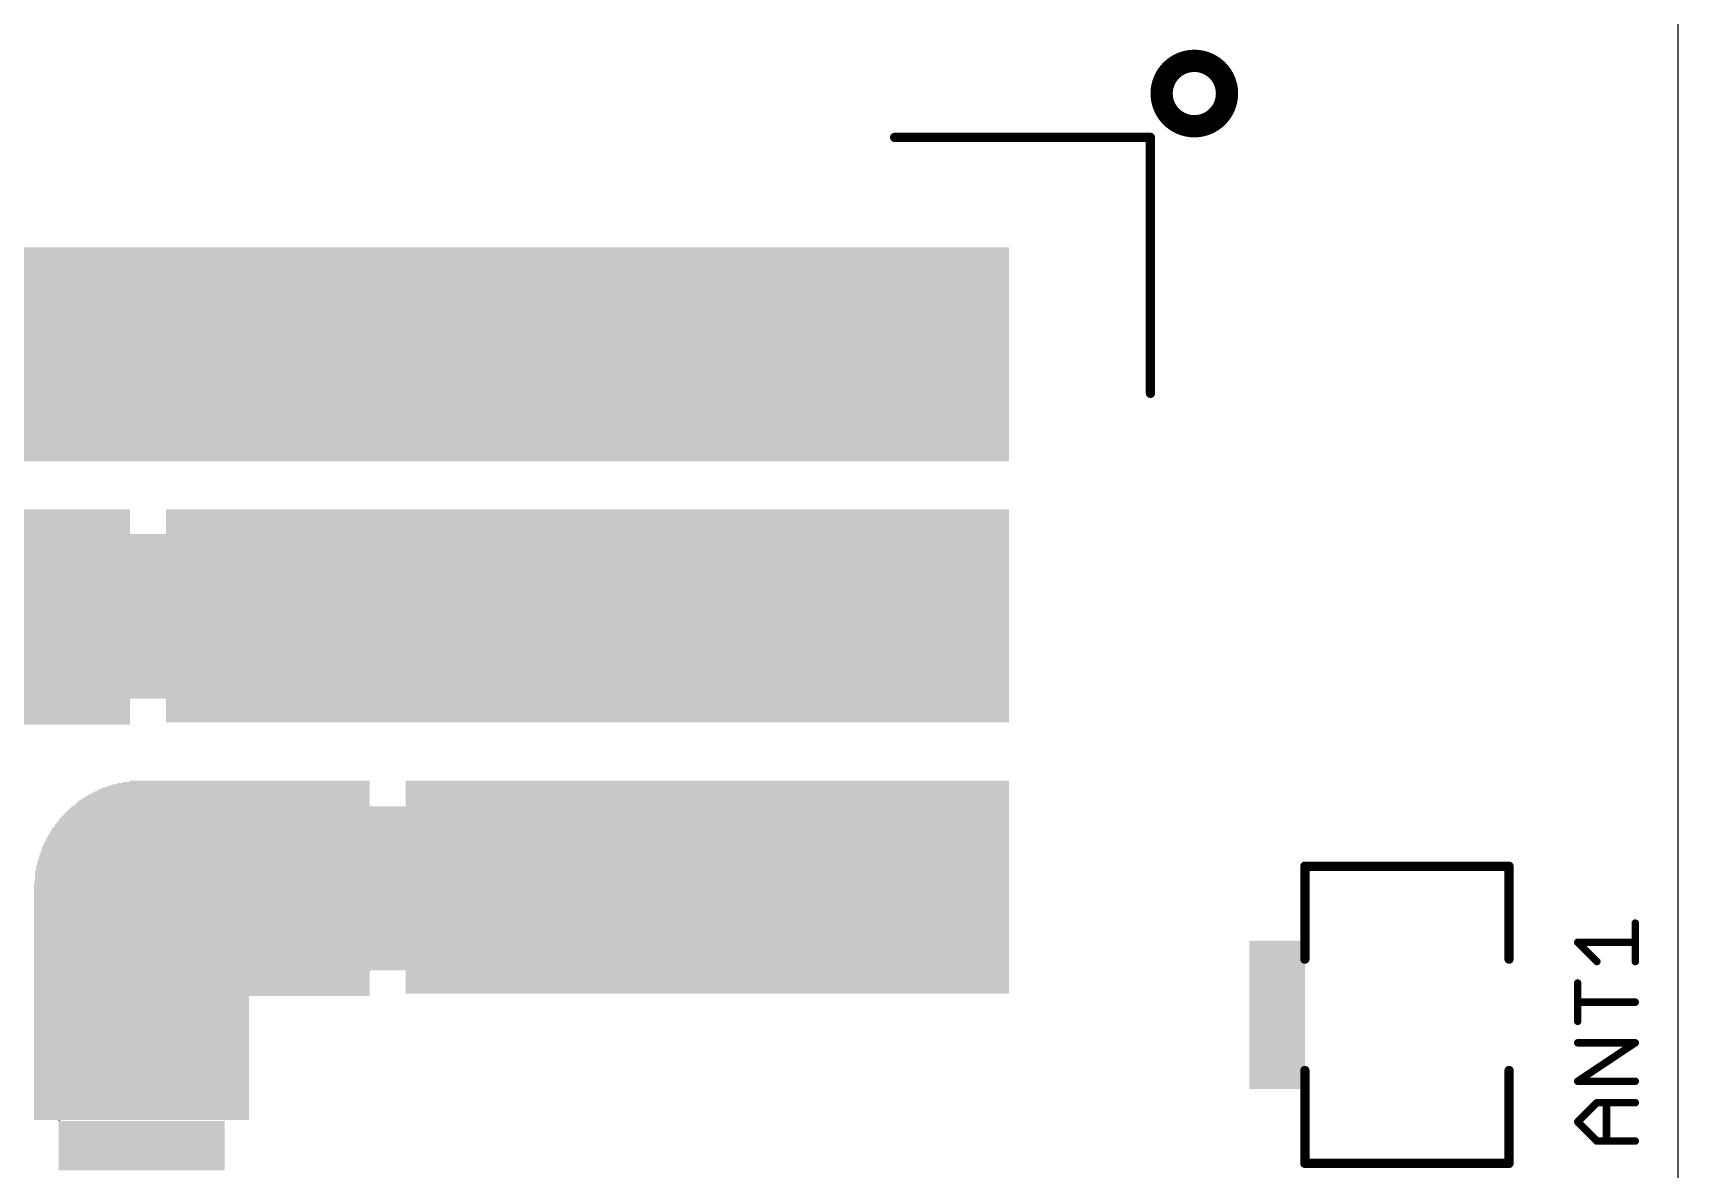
# Model space of a CAD drawing. Extents: x 0 to 59, y 0 to 59.
# Drawn here: x 36.49 to 59, y 14.63 to 30.17 of the extents above; entities that cross this region are included whole.
import ezdxf

# ---------------------------------------------------------------- set-up
doc = ezdxf.new("R2010")
doc.units = 0
doc.layers.add('20', color=214, linetype='CONTINUOUS')
doc.layers.add('21', color=251, linetype='CONTINUOUS')

# ---------------------------------------------------------------- blocks, each defined once
blk = doc.blocks.new('RECT')
blk.add_solid([(-0.5, -0.5), (0.5, -0.5), (-0.5, 0.5), (0.5, 0.5)])

msp = doc.modelspace()

# ---------------------------------------------------------------- linework, layer by layer
at = {"layer": '20'}
msp.add_line((59, 8), (59, 51), dxfattribs=at)
at = {"layer": '21'}
for points, const_width in [([(52.38, 28.8928, 1), (52.38, 29.7872, 1), (52.38, 28.8928)], 0.3048), ([(48.28, 28.7718, 1), (48.28, 28.7083)], 0.0635), ([(51.8118, 28.74, 1), (51.7482, 28.74)], 0.0635), ([(51.78, 28.7083, 1), (51.78, 28.7718)], 0.0635), ([(51.7482, 25.24, 1), (51.8118, 25.24)], 0.0635), ([(53.9248, 18.772, 1), (53.8612, 18.772)], 0.0635), ([(53.893, 18.8038, 1), (53.893, 18.7403)], 0.0635), ([(56.7188, 18.772, 1), (56.6553, 18.772)], 0.0635), ([(56.687, 18.7403, 1), (56.687, 18.8038)], 0.0635), ([(58.4396, 17.9939, 1), (58.3888, 17.9939)], 0.0508), ([(57.6261, 17.7566, 1), (57.6261, 17.7058)], 0.0508), ([(57.6441, 17.7492, 1), (57.6082, 17.7133)], 0.0508), ([(58.4142, 17.7058, 1), (58.4142, 17.7566)], 0.0508), ([(53.8612, 17.502, 1), (53.9248, 17.502)], 0.0635), ([(56.6553, 17.502, 1), (56.7188, 17.502)], 0.0635), ([(57.8709, 17.4506, 1), (57.9068, 17.4865)], 0.0508), ([(58.3888, 17.4685, 1), (58.4396, 17.4685)], 0.0508), ([(57.6515, 17.1753, 1), (57.6007, 17.1753)], 0.0508), ([(57.6261, 16.938, 1), (57.6261, 16.8872)], 0.0508), ([(58.4142, 16.8872, 1), (58.4142, 16.938)], 0.0508), ([(57.6007, 16.65, 1), (57.6515, 16.65)], 0.0508), ([(57.6261, 16.3822, 1), (57.6261, 16.3314)], 0.0508), ([(58.4283, 16.3356, 1), (58.4001, 16.3779)], 0.0508), ([(58.4142, 16.3314, 1), (58.4142, 16.3822)], 0.0508), ([(53.9248, 15.978, 1), (53.8612, 15.978)], 0.0635), ([(56.7188, 15.978, 1), (56.6553, 15.978)], 0.0635), ([(57.6261, 15.8568, 1), (57.6261, 15.806)], 0.0508), ([(57.612, 15.8525, 1), (57.6402, 15.8102)], 0.0508), ([(58.4142, 15.806, 1), (58.4142, 15.8568)], 0.0508), ([(57.8888, 15.5636, 1), (57.8888, 15.5128)], 0.0508), ([(57.9068, 15.5202, 1), (57.8709, 15.5561)], 0.0508), ([(58.0456, 15.5382, 1), (57.9948, 15.5382)], 0.0508), ([(58.4142, 15.5128, 1), (58.4142, 15.5636)], 0.0508), ([(57.6441, 15.2935, 1), (57.6082, 15.2575)], 0.0508), ([(57.6082, 15.2935, 1), (57.6441, 15.2575)], 0.0508), ([(57.8888, 15.0382, 1), (57.8888, 14.9874)], 0.0508), ([(57.8709, 14.9948, 1), (57.9068, 15.0308)], 0.0508), ([(57.9948, 15.0128, 1), (58.0456, 15.0128)], 0.0508), ([(58.4142, 14.9874, 1), (58.4142, 15.0382)], 0.0508), ([(53.893, 14.7398, 1), (53.893, 14.6762)], 0.0635), ([(53.8612, 14.708, 1), (53.9248, 14.708)], 0.0635), ([(56.6553, 14.708, 1), (56.7188, 14.708)], 0.0635), ([(56.687, 14.6762, 1), (56.687, 14.7398)], 0.0635)]:
    msp.add_lwpolyline(points, format="xyb", dxfattribs=dict(at, const_width=const_width))
for points, const_width in [([(51.78, 28.74), (48.28, 28.74)], 0.127), ([(51.78, 28.74), (51.78, 25.24)], 0.127), ([(53.893, 18.772), (56.687, 18.772)], 0.127), ([(53.893, 18.772), (53.893, 17.502)], 0.127), ([(56.687, 18.772), (56.687, 17.502)], 0.127), ([(58.4142, 17.4685), (58.4142, 17.9939)], 0.1016), ([(57.8888, 17.4685), (57.6261, 17.7312)], 0.1016), ([(57.6261, 17.7312), (58.4142, 17.7312)], 0.1016), ([(57.6261, 16.65), (57.6261, 17.1753)], 0.1016), ([(58.4142, 16.9126), (57.6261, 16.9126)], 0.1016), ([(57.6261, 15.8314), (58.4142, 16.3568)], 0.1016), ([(58.4142, 16.3568), (57.6261, 16.3568)], 0.1016), ([(53.893, 14.708), (53.893, 15.978)], 0.127), ([(56.687, 15.978), (56.687, 14.708)], 0.127), ([(58.4142, 15.8314), (57.6261, 15.8314)], 0.1016), ([(57.6261, 15.2755), (57.8888, 15.5382)], 0.1016), ([(57.8888, 15.5382), (58.4142, 15.5382)], 0.1016), ([(58.0202, 15.0128), (58.0202, 15.5382)], 0.1016), ([(57.8888, 15.0128), (57.6261, 15.2755)], 0.1016), ([(58.4142, 15.0128), (57.8888, 15.0128)], 0.1016), ([(56.687, 14.708), (53.893, 14.708)], 0.127)]:
    msp.add_lwpolyline(points, dxfattribs=dict(at, const_width=const_width))

# ---------------------------------------------------------------- block references
for p, xscale, yscale in [((42.406, 27.23), 14.88, 0.016), ((42.406, 27.214), 14.88, 0.016), ((42.406, 27.198), 14.88, 0.016), ((42.406, 27.182), 14.88, 0.016), ((42.406, 27.166), 14.88, 0.016), ((42.406, 27.15), 14.88, 0.016), ((42.406, 27.134), 14.88, 0.016), ((42.406, 27.118), 14.88, 0.016), ((42.406, 27.102), 14.88, 0.016), ((42.406, 27.086), 14.88, 0.016), ((42.406, 27.07), 14.88, 0.016), ((42.406, 27.054), 14.88, 0.016), ((42.406, 27.038), 14.88, 0.016), ((42.406, 27.022), 14.88, 0.016), ((40.07, 26.782), 19.552, 0.016), ((40.078, 26.798), 19.536, 0.016), ((40.086, 26.814), 19.52, 0.016), ((40.094, 26.83), 19.504, 0.016), ((40.102, 26.846), 19.488, 0.016), ((40.11, 26.862), 19.472, 0.016), ((40.118, 26.878), 19.456, 0.016), ((42.406, 27.006), 14.88, 0.016), ((42.406, 26.99), 14.88, 0.016), ((42.406, 26.974), 14.88, 0.016), ((42.406, 26.958), 14.88, 0.016), ((42.406, 26.942), 14.88, 0.016), ((42.406, 26.926), 14.88, 0.016), ((42.406, 26.91), 14.88, 0.016), ((42.406, 26.894), 14.88, 0.016), ((39.982, 26.574), 19.728, 0.016), ((39.982, 26.558), 19.728, 0.016), ((39.99, 26.59), 19.712, 0.016), ((39.998, 26.622), 19.696, 0.016), ((39.998, 26.606), 19.696, 0.016), ((40.006, 26.638), 19.68, 0.016), ((40.014, 26.654), 19.664, 0.016), ((40.022, 26.686), 19.648, 0.016), ((40.022, 26.67), 19.648, 0.016), ((40.03, 26.702), 19.632, 0.016), ((40.038, 26.718), 19.616, 0.016), ((40.046, 26.734), 19.6, 0.016), ((40.054, 26.75), 19.584, 0.016), ((40.062, 26.766), 19.568, 0.016), ((39.918, 26.334), 19.856, 0.016), ((39.926, 26.366), 19.84, 0.016), ((39.926, 26.35), 19.84, 0.016), ((39.934, 26.398), 19.824, 0.016), ((39.934, 26.382), 19.824, 0.016), ((39.942, 26.43), 19.808, 0.016), ((39.942, 26.414), 19.808, 0.016), ((39.95, 26.462), 19.792, 0.016), ((39.95, 26.446), 19.792, 0.016), ((39.958, 26.494), 19.776, 0.016), ((39.958, 26.478), 19.776, 0.016), ((39.966, 26.526), 19.76, 0.016), ((39.966, 26.51), 19.76, 0.016), ((39.974, 26.542), 19.744, 0.016), ((39.886, 26.158), 19.92, 0.016), ((39.886, 26.142), 19.92, 0.016), ((39.886, 26.126), 19.92, 0.016), ((39.886, 26.11), 19.92, 0.016), ((39.894, 26.206), 19.904, 0.016), ((39.894, 26.19), 19.904, 0.016), ((39.894, 26.174), 19.904, 0.016), ((39.902, 26.254), 19.888, 0.016), ((39.902, 26.238), 19.888, 0.016), ((39.902, 26.222), 19.888, 0.016), ((39.91, 26.302), 19.872, 0.016), ((39.91, 26.286), 19.872, 0.016), ((39.91, 26.27), 19.872, 0.016), ((39.918, 26.318), 19.856, 0.016), ((39.862, 25.918), 19.968, 0.016), ((39.862, 25.902), 19.968, 0.016), ((39.862, 25.886), 19.968, 0.016), ((39.87, 26.03), 19.952, 0.016), ((39.87, 26.014), 19.952, 0.016), ((39.87, 25.998), 19.952, 0.016), ((39.87, 25.982), 19.952, 0.016), ((39.87, 25.966), 19.952, 0.016), ((39.87, 25.95), 19.952, 0.016), ((39.87, 25.934), 19.952, 0.016), ((39.878, 26.094), 19.936, 0.016), ((39.878, 26.078), 19.936, 0.016), ((39.878, 26.062), 19.936, 0.016), ((39.878, 26.046), 19.936, 0.016), ((39.862, 25.87), 19.968, 0.016), ((39.862, 25.854), 19.968, 0.016), ((39.862, 25.838), 19.968, 0.016), ((39.862, 25.822), 19.968, 0.016), ((39.862, 25.806), 19.968, 0.016), ((39.862, 25.79), 19.968, 0.016), ((39.862, 25.774), 19.968, 0.016), ((39.862, 25.758), 19.968, 0.016), ((39.862, 25.742), 19.968, 0.016), ((39.862, 25.726), 19.968, 0.016), ((39.862, 25.71), 19.968, 0.016), ((39.862, 25.694), 19.968, 0.016), ((39.862, 25.678), 19.968, 0.016), ((39.862, 25.662), 19.968, 0.016), ((39.862, 25.646), 19.968, 0.016), ((39.862, 25.63), 19.968, 0.016), ((39.862, 25.614), 19.968, 0.016), ((39.862, 25.598), 19.968, 0.016), ((39.862, 25.582), 19.968, 0.016), ((39.862, 25.566), 19.968, 0.016), ((39.862, 25.55), 19.968, 0.016), ((39.862, 25.534), 19.968, 0.016), ((39.862, 25.518), 19.968, 0.016), ((39.862, 25.502), 19.968, 0.016), ((39.862, 25.486), 19.968, 0.016), ((39.862, 25.47), 19.968, 0.016), ((39.862, 25.454), 19.968, 0.016), ((39.862, 25.438), 19.968, 0.016), ((39.862, 25.422), 19.968, 0.016), ((39.862, 25.406), 19.968, 0.016), ((39.862, 25.39), 19.968, 0.016), ((39.862, 25.374), 19.968, 0.016), ((39.862, 25.358), 19.968, 0.016), ((39.862, 25.342), 19.968, 0.016), ((39.862, 25.326), 19.968, 0.016), ((39.862, 25.31), 19.968, 0.016), ((39.862, 25.294), 19.968, 0.016), ((39.862, 25.278), 19.968, 0.016), ((39.862, 25.262), 19.968, 0.016), ((39.862, 25.246), 19.968, 0.016), ((39.862, 25.23), 19.968, 0.016), ((39.862, 25.214), 19.968, 0.016), ((39.862, 25.198), 19.968, 0.016), ((39.862, 25.182), 19.968, 0.016), ((39.862, 25.166), 19.968, 0.016), ((39.862, 25.15), 19.968, 0.016), ((39.862, 25.134), 19.968, 0.016), ((39.862, 25.118), 19.968, 0.016), ((39.862, 25.102), 19.968, 0.016), ((39.862, 25.086), 19.968, 0.016), ((39.862, 25.07), 19.968, 0.016), ((39.862, 25.054), 19.968, 0.016), ((39.862, 25.038), 19.968, 0.016), ((39.862, 25.022), 19.968, 0.016), ((39.862, 25.006), 19.968, 0.016), ((39.862, 24.99), 19.968, 0.016), ((39.862, 24.974), 19.968, 0.016), ((39.862, 24.958), 19.968, 0.016), ((39.862, 24.942), 19.968, 0.016), ((39.862, 24.926), 19.968, 0.016), ((39.862, 24.91), 19.968, 0.016), ((39.862, 24.894), 19.968, 0.016), ((39.862, 24.878), 19.968, 0.016), ((39.862, 24.862), 19.968, 0.016), ((39.862, 24.846), 19.968, 0.016), ((39.862, 24.83), 19.968, 0.016), ((39.862, 24.814), 19.968, 0.016), ((39.862, 24.798), 19.968, 0.016), ((39.862, 24.782), 19.968, 0.016), ((39.862, 24.766), 19.968, 0.016), ((39.862, 24.75), 19.968, 0.016), ((39.862, 24.734), 19.968, 0.016), ((39.862, 24.718), 19.968, 0.016), ((39.862, 24.702), 19.968, 0.016), ((39.862, 24.686), 19.968, 0.016), ((39.862, 24.67), 19.968, 0.016), ((39.862, 24.654), 19.968, 0.016), ((39.862, 24.638), 19.968, 0.016), ((42.406, 24.622), 14.88, 0.016), ((42.406, 24.606), 14.88, 0.016), ((42.406, 24.59), 14.88, 0.016), ((42.406, 24.574), 14.88, 0.016), ((42.406, 24.558), 14.88, 0.016), ((42.406, 24.542), 14.88, 0.016), ((42.406, 24.526), 14.88, 0.016), ((42.406, 24.51), 14.88, 0.016), ((42.406, 24.494), 14.88, 0.016), ((42.406, 24.478), 14.88, 0.016), ((42.406, 24.462), 14.88, 0.016), ((42.406, 24.446), 14.88, 0.016), ((42.406, 24.43), 14.88, 0.016), ((42.406, 24.414), 14.88, 0.016), ((42.406, 24.398), 14.88, 0.016), ((42.406, 24.382), 14.88, 0.016), ((42.406, 24.366), 14.88, 0.016), ((42.406, 24.35), 14.88, 0.016), ((42.406, 24.334), 14.88, 0.016), ((42.406, 24.318), 14.88, 0.016), ((36.174, 23.646), 3.28, 0.016), ((44.078, 23.646), 11.536, 0.016), ((35.846, 23.406), 3.936, 0.016), ((35.854, 23.422), 3.92, 0.016), ((35.87, 23.438), 3.888, 0.016), ((35.886, 23.454), 3.856, 0.016), ((35.894, 23.47), 3.84, 0.016), ((35.91, 23.486), 3.808, 0.016), ((35.926, 23.502), 3.776, 0.016), ((35.942, 23.518), 3.744, 0.016), ((35.958, 23.534), 3.712, 0.016), ((35.982, 23.55), 3.664, 0.016), ((35.998, 23.566), 3.632, 0.016), ((36.022, 23.582), 3.584, 0.016), ((36.054, 23.598), 3.52, 0.016), ((36.078, 23.614), 3.472, 0.016), ((36.118, 23.63), 3.392, 0.016), ((44.078, 23.63), 11.536, 0.016), ((44.078, 23.614), 11.536, 0.016), ((44.078, 23.598), 11.536, 0.016), ((44.078, 23.582), 11.536, 0.016), ((44.078, 23.566), 11.536, 0.016), ((44.078, 23.55), 11.536, 0.016), ((44.078, 23.534), 11.536, 0.016), ((44.078, 23.518), 11.536, 0.016), ((44.078, 23.502), 11.536, 0.016), ((44.078, 23.486), 11.536, 0.016), ((44.078, 23.47), 11.536, 0.016), ((44.078, 23.454), 11.536, 0.016), ((44.078, 23.438), 11.536, 0.016), ((44.078, 23.422), 11.536, 0.016), ((44.078, 23.406), 11.536, 0.016), ((41.726, 23.182), 16.24, 0.016), ((41.734, 23.198), 16.224, 0.016), ((41.742, 23.214), 16.208, 0.016), ((41.75, 23.23), 16.192, 0.016), ((41.758, 23.246), 16.176, 0.016), ((41.766, 23.262), 16.16, 0.016), ((41.774, 23.278), 16.144, 0.016), ((41.79, 23.294), 16.112, 0.016), ((41.798, 23.31), 16.096, 0.016), ((35.79, 23.326), 4.048, 0.016), ((35.798, 23.342), 4.032, 0.016), ((35.814, 23.358), 4, 0.016), ((35.822, 23.374), 3.984, 0.016), ((35.83, 23.39), 3.968, 0.016), ((44.078, 23.39), 11.536, 0.016), ((44.078, 23.374), 11.536, 0.016), ((44.078, 23.358), 11.536, 0.016), ((44.078, 23.342), 11.536, 0.016), ((44.078, 23.326), 11.536, 0.016), ((41.646, 22.974), 16.4, 0.016), ((41.646, 22.958), 16.4, 0.016), ((41.654, 22.99), 16.384, 0.016), ((41.662, 23.022), 16.368, 0.016), ((41.662, 23.006), 16.368, 0.016), ((41.67, 23.038), 16.352, 0.016), ((41.678, 23.07), 16.336, 0.016), ((41.678, 23.054), 16.336, 0.016), ((41.686, 23.086), 16.32, 0.016), ((41.694, 23.102), 16.304, 0.016), ((41.702, 23.118), 16.288, 0.016), ((41.71, 23.134), 16.272, 0.016), ((41.718, 23.166), 16.256, 0.016), ((41.718, 23.15), 16.256, 0.016), ((41.59, 22.766), 16.512, 0.016), ((41.59, 22.75), 16.512, 0.016), ((41.59, 22.734), 16.512, 0.016), ((41.598, 22.798), 16.496, 0.016), ((41.598, 22.782), 16.496, 0.016), ((41.606, 22.83), 16.48, 0.016), ((41.606, 22.814), 16.48, 0.016), ((41.614, 22.862), 16.464, 0.016), ((41.614, 22.846), 16.464, 0.016), ((41.622, 22.894), 16.448, 0.016), ((41.622, 22.878), 16.448, 0.016), ((41.63, 22.926), 16.432, 0.016), ((41.63, 22.91), 16.432, 0.016), ((41.638, 22.942), 16.416, 0.016), ((41.55, 22.526), 16.592, 0.016), ((41.55, 22.51), 16.592, 0.016), ((41.558, 22.59), 16.576, 0.016), ((41.558, 22.574), 16.576, 0.016), ((41.558, 22.558), 16.576, 0.016), ((41.558, 22.542), 16.576, 0.016), ((41.566, 22.638), 16.56, 0.016), ((41.566, 22.622), 16.56, 0.016), ((41.566, 22.606), 16.56, 0.016), ((41.574, 22.686), 16.544, 0.016), ((41.574, 22.67), 16.544, 0.016), ((41.574, 22.654), 16.544, 0.016), ((41.582, 22.718), 16.528, 0.016), ((41.582, 22.702), 16.528, 0.016), ((41.534, 22.35), 16.624, 0.016), ((41.534, 22.334), 16.624, 0.016), ((41.534, 22.318), 16.624, 0.016), ((41.534, 22.302), 16.624, 0.016), ((41.534, 22.286), 16.624, 0.016), ((41.542, 22.462), 16.608, 0.016), ((41.542, 22.446), 16.608, 0.016), ((41.542, 22.43), 16.608, 0.016), ((41.542, 22.414), 16.608, 0.016), ((41.542, 22.398), 16.608, 0.016), ((41.542, 22.382), 16.608, 0.016), ((41.542, 22.366), 16.608, 0.016), ((41.55, 22.494), 16.592, 0.016), ((41.55, 22.478), 16.592, 0.016), ((41.534, 22.27), 16.624, 0.016), ((41.534, 22.254), 16.624, 0.016), ((41.534, 22.238), 16.624, 0.016), ((41.534, 22.222), 16.624, 0.016), ((41.534, 22.206), 16.624, 0.016), ((41.534, 22.19), 16.624, 0.016), ((41.534, 22.174), 16.624, 0.016), ((41.534, 22.158), 16.624, 0.016), ((41.534, 22.142), 16.624, 0.016), ((41.534, 22.126), 16.624, 0.016), ((41.534, 22.11), 16.624, 0.016), ((41.534, 22.094), 16.624, 0.016), ((41.534, 22.078), 16.624, 0.016), ((41.534, 22.062), 16.624, 0.016), ((41.534, 22.046), 16.624, 0.016), ((41.534, 22.03), 16.624, 0.016), ((41.534, 22.014), 16.624, 0.016), ((41.534, 21.998), 16.624, 0.016), ((41.534, 21.982), 16.624, 0.016), ((41.534, 21.966), 16.624, 0.016), ((41.534, 21.95), 16.624, 0.016), ((41.534, 21.934), 16.624, 0.016), ((41.534, 21.918), 16.624, 0.016), ((41.534, 21.902), 16.624, 0.016), ((41.534, 21.886), 16.624, 0.016), ((41.534, 21.87), 16.624, 0.016), ((41.534, 21.854), 16.624, 0.016), ((41.534, 21.838), 16.624, 0.016), ((41.534, 21.822), 16.624, 0.016), ((41.534, 21.806), 16.624, 0.016), ((41.534, 21.79), 16.624, 0.016), ((41.534, 21.774), 16.624, 0.016), ((41.534, 21.758), 16.624, 0.016), ((41.534, 21.742), 16.624, 0.016), ((41.534, 21.726), 16.624, 0.016), ((41.534, 21.71), 16.624, 0.016), ((41.534, 21.694), 16.624, 0.016), ((41.534, 21.678), 16.624, 0.016), ((41.534, 21.662), 16.624, 0.016), ((41.534, 21.646), 16.624, 0.016), ((41.534, 21.63), 16.624, 0.016), ((41.534, 21.614), 16.624, 0.016), ((41.534, 21.598), 16.624, 0.016), ((41.534, 21.582), 16.624, 0.016), ((41.534, 21.566), 16.624, 0.016), ((41.534, 21.55), 16.624, 0.016), ((41.534, 21.534), 16.624, 0.016), ((41.534, 21.518), 16.624, 0.016), ((41.534, 21.502), 16.624, 0.016), ((41.534, 21.486), 16.624, 0.016), ((41.534, 21.47), 16.624, 0.016), ((41.534, 21.454), 16.624, 0.016), ((41.534, 21.438), 16.624, 0.016), ((41.534, 21.422), 16.624, 0.016), ((41.534, 21.406), 16.624, 0.016), ((41.534, 21.39), 16.624, 0.016), ((41.534, 21.374), 16.624, 0.016), ((41.534, 21.358), 16.624, 0.016), ((41.534, 21.342), 16.624, 0.016), ((41.534, 21.326), 16.624, 0.016), ((41.534, 21.31), 16.624, 0.016), ((41.534, 21.294), 16.624, 0.016), ((41.534, 21.278), 16.624, 0.016), ((41.534, 21.262), 16.624, 0.016), ((41.534, 21.246), 16.624, 0.016), ((41.534, 21.23), 16.624, 0.016), ((41.534, 21.214), 16.624, 0.016), ((41.534, 21.198), 16.624, 0.016), ((41.534, 21.182), 16.624, 0.016), ((41.534, 21.166), 16.624, 0.016), ((41.534, 21.15), 16.624, 0.016), ((41.534, 21.134), 16.624, 0.016), ((41.534, 21.118), 16.624, 0.016), ((41.534, 21.102), 16.624, 0.016), ((41.534, 21.086), 16.624, 0.016), ((41.534, 21.07), 16.624, 0.016), ((35.518, 21.054), 4.592, 0.016), ((35.518, 21.038), 4.592, 0.016), ((35.518, 21.022), 4.592, 0.016), ((35.518, 21.006), 4.592, 0.016), ((35.518, 20.99), 4.592, 0.016), ((35.518, 20.974), 4.592, 0.016), ((35.518, 20.958), 4.592, 0.016), ((35.518, 20.942), 4.592, 0.016), ((44.078, 21.054), 11.536, 0.016), ((44.078, 21.038), 11.536, 0.016), ((44.078, 21.022), 11.536, 0.016), ((44.078, 21.006), 11.536, 0.016), ((44.078, 20.99), 11.536, 0.016), ((44.078, 20.974), 11.536, 0.016), ((44.078, 20.958), 11.536, 0.016), ((44.078, 20.942), 11.536, 0.016), ((35.518, 20.926), 4.592, 0.016), ((35.518, 20.91), 4.592, 0.016), ((35.518, 20.894), 4.592, 0.016), ((35.518, 20.878), 4.592, 0.016), ((35.518, 20.862), 4.592, 0.016), ((35.518, 20.846), 4.592, 0.016), ((35.518, 20.83), 4.592, 0.016), ((35.518, 20.814), 4.592, 0.016), ((35.518, 20.798), 4.592, 0.016), ((35.518, 20.782), 4.592, 0.016), ((35.518, 20.766), 4.592, 0.016), ((35.518, 20.75), 4.592, 0.016), ((35.518, 20.734), 4.592, 0.016), ((35.518, 20.718), 4.592, 0.016), ((44.078, 20.926), 11.536, 0.016), ((44.078, 20.91), 11.536, 0.016), ((44.078, 20.894), 11.536, 0.016), ((44.078, 20.878), 11.536, 0.016), ((44.078, 20.862), 11.536, 0.016), ((44.078, 20.846), 11.536, 0.016), ((44.078, 20.83), 11.536, 0.016), ((44.078, 20.814), 11.536, 0.016), ((44.078, 20.798), 11.536, 0.016), ((44.078, 20.782), 11.536, 0.016), ((44.078, 20.766), 11.536, 0.016), ((44.078, 20.75), 11.536, 0.016), ((39.23, 19.806), 3.728, 0.016), ((39.246, 19.822), 3.696, 0.016), ((39.262, 19.838), 3.664, 0.016), ((39.286, 19.854), 3.616, 0.016), ((39.31, 19.87), 3.568, 0.016), ((39.334, 19.886), 3.52, 0.016), ((39.366, 19.902), 3.456, 0.016), ((39.406, 19.918), 3.376, 0.016), ((39.454, 19.934), 3.28, 0.016), ((45.718, 19.934), 8.256, 0.016), ((45.718, 19.918), 8.256, 0.016), ((45.718, 19.902), 8.256, 0.016), ((45.718, 19.886), 8.256, 0.016), ((45.718, 19.87), 8.256, 0.016), ((45.718, 19.854), 8.256, 0.016), ((45.718, 19.838), 8.256, 0.016), ((45.718, 19.822), 8.256, 0.016), ((45.718, 19.806), 8.256, 0.016), ((43.43, 19.582), 12.832, 0.016), ((39.07, 19.598), 4.08, 0.016), ((39.078, 19.614), 4.032, 0.016), ((39.086, 19.63), 4.016, 0.016), ((39.094, 19.646), 4, 0.016), ((39.102, 19.662), 3.984, 0.016), ((39.118, 19.678), 3.952, 0.016), ((39.126, 19.694), 3.936, 0.016), ((39.142, 19.71), 3.904, 0.016), ((39.15, 19.726), 3.888, 0.016), ((39.166, 19.742), 3.856, 0.016), ((39.182, 19.758), 3.824, 0.016), ((39.198, 19.774), 3.792, 0.016), ((39.214, 19.79), 3.76, 0.016), ((45.718, 19.79), 8.256, 0.016), ((45.718, 19.774), 8.256, 0.016), ((45.718, 19.758), 8.256, 0.016), ((45.718, 19.742), 8.256, 0.016), ((45.718, 19.726), 8.256, 0.016), ((45.718, 19.71), 8.256, 0.016), ((45.718, 19.694), 8.256, 0.016), ((45.718, 19.678), 8.256, 0.016), ((45.718, 19.662), 8.256, 0.016), ((45.718, 19.646), 8.256, 0.016), ((45.718, 19.63), 8.256, 0.016), ((45.718, 19.614), 8.256, 0.016), ((45.718, 19.598), 8.256, 0.016), ((43.326, 19.358), 13.04, 0.016), ((43.334, 19.374), 13.024, 0.016), ((43.342, 19.406), 13.008, 0.016), ((43.342, 19.39), 13.008, 0.016), ((43.35, 19.422), 12.992, 0.016), ((43.358, 19.438), 12.976, 0.016), ((43.366, 19.454), 12.96, 0.016), ((43.374, 19.47), 12.944, 0.016), ((43.382, 19.486), 12.928, 0.016), ((43.39, 19.502), 12.912, 0.016), ((43.398, 19.518), 12.896, 0.016), ((43.406, 19.534), 12.88, 0.016), ((43.414, 19.55), 12.864, 0.016), ((43.422, 19.566), 12.848, 0.016), ((43.254, 19.134), 13.184, 0.016), ((43.262, 19.166), 13.168, 0.016), ((43.262, 19.15), 13.168, 0.016), ((43.27, 19.198), 13.152, 0.016), ((43.27, 19.182), 13.152, 0.016), ((43.278, 19.214), 13.136, 0.016), ((43.286, 19.246), 13.12, 0.016), ((43.286, 19.23), 13.12, 0.016), ((43.294, 19.278), 13.104, 0.016), ((43.294, 19.262), 13.104, 0.016), ((43.302, 19.294), 13.088, 0.016), ((43.31, 19.31), 13.072, 0.016), ((43.318, 19.342), 13.056, 0.016), ((43.318, 19.326), 13.056, 0.016), ((43.214, 18.942), 13.264, 0.016), ((43.214, 18.926), 13.264, 0.016), ((43.214, 18.91), 13.264, 0.016), ((43.222, 18.99), 13.248, 0.016), ((43.222, 18.974), 13.248, 0.016), ((43.222, 18.958), 13.248, 0.016), ((43.23, 19.038), 13.232, 0.016), ((43.23, 19.022), 13.232, 0.016), ((43.23, 19.006), 13.232, 0.016), ((43.238, 19.07), 13.216, 0.016), ((43.238, 19.054), 13.216, 0.016), ((43.246, 19.102), 13.2, 0.016), ((43.246, 19.086), 13.2, 0.016), ((43.254, 19.118), 13.184, 0.016), ((43.182, 18.702), 13.328, 0.016), ((43.182, 18.686), 13.328, 0.016), ((43.19, 18.782), 13.312, 0.016), ((43.19, 18.766), 13.312, 0.016), ((43.19, 18.75), 13.312, 0.016), ((43.19, 18.734), 13.312, 0.016), ((43.19, 18.718), 13.312, 0.016), ((43.198, 18.846), 13.296, 0.016), ((43.198, 18.83), 13.296, 0.016), ((43.198, 18.814), 13.296, 0.016), ((43.198, 18.798), 13.296, 0.016), ((43.206, 18.894), 13.28, 0.016), ((43.206, 18.878), 13.28, 0.016), ((43.206, 18.862), 13.28, 0.016), ((43.174, 18.558), 13.344, 0.016), ((43.174, 18.542), 13.344, 0.016), ((43.174, 18.526), 13.344, 0.016), ((43.174, 18.51), 13.344, 0.016), ((43.174, 18.494), 13.344, 0.016), ((43.174, 18.478), 13.344, 0.016), ((43.174, 18.462), 13.344, 0.016), ((43.182, 18.67), 13.328, 0.016), ((43.182, 18.654), 13.328, 0.016), ((43.182, 18.638), 13.328, 0.016), ((43.182, 18.622), 13.328, 0.016), ((43.182, 18.606), 13.328, 0.016), ((43.182, 18.59), 13.328, 0.016), ((43.182, 18.574), 13.328, 0.016), ((43.174, 18.446), 13.344, 0.016), ((43.174, 18.43), 13.344, 0.016), ((43.174, 18.414), 13.344, 0.016), ((43.174, 18.398), 13.344, 0.016), ((43.174, 18.382), 13.344, 0.016), ((43.174, 18.366), 13.344, 0.016), ((43.174, 18.35), 13.344, 0.016), ((43.174, 18.334), 13.344, 0.016), ((43.174, 18.318), 13.344, 0.016), ((43.174, 18.302), 13.344, 0.016), ((43.174, 18.286), 13.344, 0.016), ((43.174, 18.27), 13.344, 0.016), ((43.174, 18.254), 13.344, 0.016), ((43.174, 18.238), 13.344, 0.016), ((43.174, 18.222), 13.344, 0.016), ((43.174, 18.206), 13.344, 0.016), ((43.174, 18.19), 13.344, 0.016), ((43.174, 18.174), 13.344, 0.016), ((43.174, 18.158), 13.344, 0.016), ((43.174, 18.142), 13.344, 0.016), ((43.174, 18.126), 13.344, 0.016), ((43.174, 18.11), 13.344, 0.016), ((43.174, 18.094), 13.344, 0.016), ((43.174, 18.078), 13.344, 0.016), ((43.174, 18.062), 13.344, 0.016), ((43.174, 18.046), 13.344, 0.016), ((43.174, 18.03), 13.344, 0.016), ((43.174, 18.014), 13.344, 0.016), ((43.174, 17.998), 13.344, 0.016), ((43.174, 17.982), 13.344, 0.016), ((43.174, 17.966), 13.344, 0.016), ((43.174, 17.95), 13.344, 0.016), ((43.174, 17.934), 13.344, 0.016), ((43.174, 17.918), 13.344, 0.016), ((43.174, 17.902), 13.344, 0.016), ((43.174, 17.886), 13.344, 0.016), ((43.174, 17.87), 13.344, 0.016), ((43.174, 17.854), 13.344, 0.016), ((43.174, 17.838), 13.344, 0.016), ((43.174, 17.822), 13.344, 0.016), ((43.174, 17.806), 13.344, 0.016), ((43.174, 17.79), 13.344, 0.016), ((43.174, 17.774), 13.344, 0.016), ((43.174, 17.758), 13.344, 0.016), ((43.174, 17.742), 13.344, 0.016), ((43.174, 17.726), 13.344, 0.016), ((43.174, 17.71), 13.344, 0.016), ((43.174, 17.694), 13.344, 0.016), ((43.174, 17.678), 13.344, 0.016), ((43.174, 17.662), 13.344, 0.016), ((43.174, 17.646), 13.344, 0.016), ((43.174, 17.63), 13.344, 0.016), ((43.174, 17.614), 13.344, 0.016), ((43.174, 17.598), 13.344, 0.016), ((43.174, 17.582), 13.344, 0.016), ((43.174, 17.566), 13.344, 0.016), ((53.512, 16.74), 0.762, 2.032), ((43.174, 17.55), 13.344, 0.016), ((43.174, 17.534), 13.344, 0.016), ((43.174, 17.518), 13.344, 0.016), ((43.174, 17.502), 13.344, 0.016), ((43.174, 17.486), 13.344, 0.016), ((43.174, 17.47), 13.344, 0.016), ((43.174, 17.454), 13.344, 0.016), ((43.174, 17.438), 13.344, 0.016), ((43.174, 17.422), 13.344, 0.016), ((43.174, 17.406), 13.344, 0.016), ((43.174, 17.39), 13.344, 0.016), ((43.174, 17.374), 13.344, 0.016), ((43.174, 17.358), 13.344, 0.016), ((38.806, 17.342), 4.608, 0.016), ((45.718, 17.342), 8.256, 0.016), ((38.798, 17.326), 4.592, 0.016), ((38.798, 17.31), 4.592, 0.016), ((38.798, 17.294), 4.592, 0.016), ((38.798, 17.278), 4.592, 0.016), ((38.798, 17.262), 4.592, 0.016), ((38.798, 17.246), 4.592, 0.016), ((38.798, 17.23), 4.592, 0.016), ((38.798, 17.214), 4.592, 0.016), ((38.798, 17.198), 4.592, 0.016), ((38.798, 17.182), 4.592, 0.016), ((38.798, 17.166), 4.592, 0.016), ((38.798, 17.15), 4.592, 0.016), ((38.798, 17.134), 4.592, 0.016), ((38.798, 17.118), 4.592, 0.016), ((38.798, 17.102), 4.592, 0.016), ((45.718, 17.326), 8.256, 0.016), ((45.718, 17.31), 8.256, 0.016), ((45.718, 17.294), 8.256, 0.016), ((45.718, 17.278), 8.256, 0.016), ((45.718, 17.262), 8.256, 0.016), ((45.718, 17.246), 8.256, 0.016), ((45.718, 17.23), 8.256, 0.016), ((45.718, 17.214), 8.256, 0.016), ((45.718, 17.198), 8.256, 0.016), ((45.718, 17.182), 8.256, 0.016), ((45.718, 17.166), 8.256, 0.016), ((45.718, 17.15), 8.256, 0.016), ((45.718, 17.134), 8.256, 0.016), ((45.718, 17.118), 8.256, 0.016), ((45.718, 17.102), 8.256, 0.016), ((38.798, 17.086), 4.592, 0.016), ((38.798, 17.07), 4.592, 0.016), ((38.798, 17.054), 4.592, 0.016), ((38.798, 17.038), 4.592, 0.016), ((38.798, 17.022), 4.592, 0.016), ((38.798, 17.006), 4.592, 0.016), ((37.974, 16.99), 2.944, 0.016), ((37.974, 16.974), 2.944, 0.016), ((37.974, 16.958), 2.944, 0.016), ((37.974, 16.942), 2.944, 0.016), ((37.974, 16.926), 2.944, 0.016), ((37.974, 16.91), 2.944, 0.016), ((37.974, 16.894), 2.944, 0.016), ((37.974, 16.878), 2.944, 0.016), ((45.718, 17.086), 8.256, 0.016), ((45.718, 17.07), 8.256, 0.016), ((45.718, 17.054), 8.256, 0.016), ((45.718, 17.038), 8.256, 0.016), ((37.974, 16.862), 2.944, 0.016), ((37.974, 16.846), 2.944, 0.016), ((37.974, 16.83), 2.944, 0.016), ((37.974, 16.814), 2.944, 0.016), ((37.974, 16.798), 2.944, 0.016), ((37.974, 16.782), 2.944, 0.016), ((37.974, 16.766), 2.944, 0.016), ((37.974, 16.75), 2.944, 0.016), ((37.974, 16.734), 2.944, 0.016), ((37.974, 16.718), 2.944, 0.016), ((37.974, 16.702), 2.944, 0.016), ((37.974, 16.686), 2.944, 0.016), ((37.974, 16.67), 2.944, 0.016), ((37.974, 16.654), 2.944, 0.016), ((37.974, 16.638), 2.944, 0.016), ((37.974, 16.622), 2.944, 0.016), ((37.974, 16.606), 2.944, 0.016), ((37.974, 16.59), 2.944, 0.016), ((37.974, 16.574), 2.944, 0.016), ((37.974, 16.558), 2.944, 0.016), ((37.974, 16.542), 2.944, 0.016), ((37.974, 16.526), 2.944, 0.016), ((37.974, 16.51), 2.944, 0.016), ((37.974, 16.494), 2.944, 0.016), ((37.974, 16.478), 2.944, 0.016), ((37.974, 16.462), 2.944, 0.016), ((37.974, 16.446), 2.944, 0.016), ((37.974, 16.43), 2.944, 0.016), ((37.974, 16.414), 2.944, 0.016), ((37.974, 16.398), 2.944, 0.016), ((37.974, 16.382), 2.944, 0.016), ((37.974, 16.366), 2.944, 0.016), ((37.974, 16.35), 2.944, 0.016), ((37.974, 16.334), 2.944, 0.016), ((37.974, 16.318), 2.944, 0.016), ((37.974, 16.302), 2.944, 0.016), ((37.974, 16.286), 2.944, 0.016), ((37.974, 16.27), 2.944, 0.016), ((37.974, 16.254), 2.944, 0.016), ((37.974, 16.238), 2.944, 0.016), ((37.974, 16.222), 2.944, 0.016), ((37.974, 16.206), 2.944, 0.016), ((37.974, 16.19), 2.944, 0.016), ((37.974, 16.174), 2.944, 0.016), ((37.974, 16.158), 2.944, 0.016), ((37.974, 16.142), 2.944, 0.016), ((37.974, 16.126), 2.944, 0.016), ((37.974, 16.11), 2.944, 0.016), ((37.974, 16.094), 2.944, 0.016), ((37.974, 16.078), 2.944, 0.016), ((37.974, 16.062), 2.944, 0.016), ((37.974, 16.046), 2.944, 0.016), ((37.974, 16.03), 2.944, 0.016), ((37.974, 16.014), 2.944, 0.016), ((37.974, 15.998), 2.944, 0.016), ((37.974, 15.982), 2.944, 0.016), ((37.974, 15.966), 2.944, 0.016), ((37.974, 15.95), 2.944, 0.016), ((37.974, 15.934), 2.944, 0.016), ((37.974, 15.918), 2.944, 0.016), ((37.974, 15.902), 2.944, 0.016), ((37.974, 15.886), 2.944, 0.016), ((37.974, 15.87), 2.944, 0.016), ((37.974, 15.854), 2.944, 0.016), ((37.974, 15.838), 2.944, 0.016), ((37.974, 15.822), 2.944, 0.016), ((37.974, 15.806), 2.944, 0.016), ((37.974, 15.79), 2.944, 0.016), ((37.974, 15.774), 2.944, 0.016), ((37.974, 15.758), 2.944, 0.016), ((37.974, 15.742), 2.944, 0.016), ((37.974, 15.726), 2.944, 0.016), ((37.974, 15.71), 2.944, 0.016), ((37.974, 15.694), 2.944, 0.016), ((37.974, 15.678), 2.944, 0.016), ((37.974, 15.662), 2.944, 0.016), ((37.974, 15.646), 2.944, 0.016), ((37.974, 15.63), 2.944, 0.016), ((37.974, 15.614), 2.944, 0.016), ((37.974, 15.598), 2.944, 0.016), ((37.974, 15.582), 2.944, 0.016), ((37.974, 15.566), 2.944, 0.016), ((37.974, 15.55), 2.944, 0.016), ((37.974, 15.534), 2.944, 0.016), ((37.974, 15.518), 2.944, 0.016), ((37.974, 15.502), 2.944, 0.016), ((37.974, 15.486), 2.944, 0.016), ((37.974, 15.47), 2.944, 0.016), ((37.974, 15.454), 2.944, 0.016), ((37.974, 15.438), 2.944, 0.016), ((37.974, 15.422), 2.944, 0.016), ((37.974, 15.406), 2.944, 0.016), ((37.974, 15.39), 2.944, 0.016), ((37.974, 15.374), 2.944, 0.016), ((37.974, 15.358), 2.944, 0.016), ((37.974, 15.342), 2.944, 0.016), ((37.974, 15.326), 2.944, 0.016), ((37.974, 15.31), 2.944, 0.016), ((36.846, 15.294), 0.016, 0.016), ((37.974, 15.278), 2.272, 0.016), ((37.974, 15.262), 2.272, 0.016), ((37.974, 15.246), 2.272, 0.016), ((37.974, 15.23), 2.272, 0.016), ((37.974, 15.214), 2.272, 0.016), ((37.974, 15.198), 2.272, 0.016), ((37.974, 15.182), 2.272, 0.016), ((37.974, 15.166), 2.272, 0.016), ((37.974, 15.15), 2.272, 0.016), ((37.974, 15.134), 2.272, 0.016), ((37.974, 15.118), 2.272, 0.016), ((37.974, 15.102), 2.272, 0.016), ((37.974, 15.086), 2.272, 0.016), ((37.974, 15.07), 2.272, 0.016), ((37.974, 15.054), 2.272, 0.016), ((37.974, 15.038), 2.272, 0.016), ((37.974, 15.022), 2.272, 0.016), ((37.974, 15.006), 2.272, 0.016), ((37.974, 14.99), 2.272, 0.016), ((37.974, 14.974), 2.272, 0.016), ((37.974, 14.958), 2.272, 0.016), ((37.974, 14.942), 2.272, 0.016), ((37.974, 14.926), 2.272, 0.016), ((37.974, 14.91), 2.272, 0.016), ((37.974, 14.894), 2.272, 0.016), ((37.974, 14.878), 2.272, 0.016), ((37.974, 14.862), 2.272, 0.016), ((37.974, 14.846), 2.272, 0.016), ((37.974, 14.83), 2.272, 0.016), ((37.974, 14.814), 2.272, 0.016), ((37.974, 14.798), 2.272, 0.016), ((37.974, 14.782), 2.272, 0.016), ((37.974, 14.766), 2.272, 0.016), ((37.974, 14.75), 2.272, 0.016), ((37.974, 14.734), 2.272, 0.016), ((37.974, 14.718), 2.272, 0.016), ((37.974, 14.702), 2.272, 0.016), ((37.974, 14.686), 2.272, 0.016), ((37.974, 14.67), 2.272, 0.016), ((37.974, 14.654), 2.272, 0.016), ((37.974, 14.638), 2.272, 0.016), ((37.974, 14.622), 2.272, 0.016)]:
    msp.add_blockref('RECT', p, dxfattribs=dict(at, xscale=xscale, yscale=yscale))

doc.saveas('drawing.dxf')
